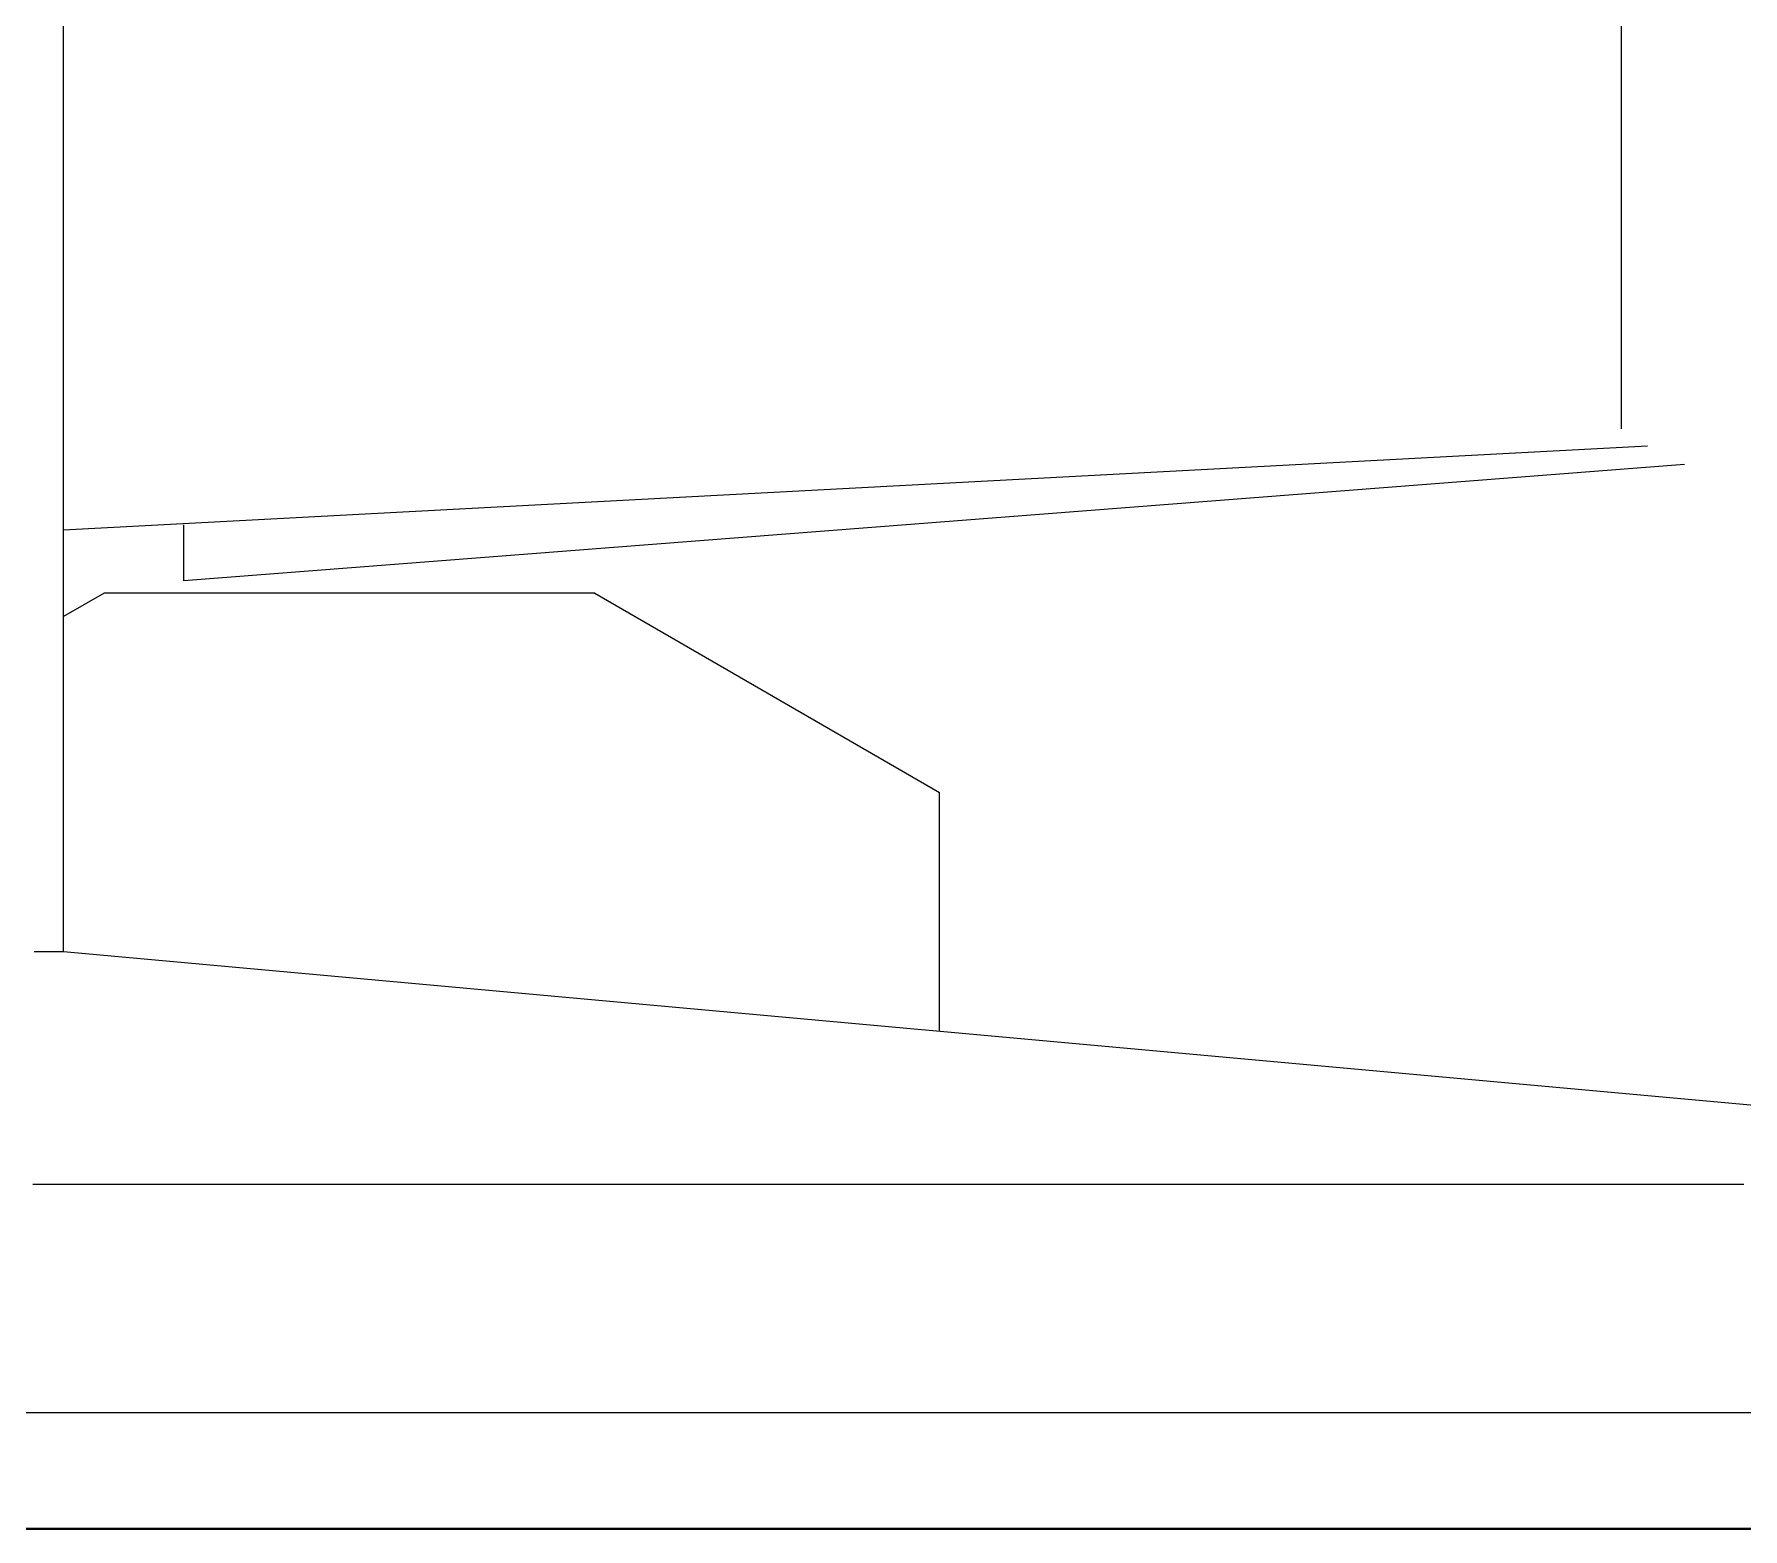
# Model space of a CAD drawing. Extents: x 65572 to 72871, y 30718 to 33858.
# Drawn here: x 66349.33 to 66356.68, y 33416.08 to 33422.5 of the extents above; entities that cross this region are included whole.
import ezdxf

# ---------------------------------------------------------------- set-up
doc = ezdxf.new("R2010")
doc.units = 0
doc.header["$LTSCALE"] = 0.5
doc.header["$MEASUREMENT"] = 0
for name, color, linetype, lineweight in [('Framing', 142, 'CONTINUOUS', 13), ('Layout', 154, 'CONTINUOUS', 5), ('Structure', 7, 'CONTINUOUS', 40)]:
    doc.layers.add(name, color=color, linetype=linetype, lineweight=lineweight)

msp = doc.modelspace()

# ---------------------------------------------------------------- linework, layer by layer
at = {"layer": 'Framing'}
msp.add_line((65916.121008, 33416.58061), (66520.623975, 33416.58061), dxfattribs=at)
at = {"layer": 'Layout', "linetype": 'ByBlock'}
for p, q in [((66349.461203, 33418.562349), (66349.461203, 33443.590031)), ((66356.155483, 33420.808526), (66356.155483, 33428.008715)), ((66356.267437, 33420.73389), (66349.461203, 33420.371987)), ((66356.42549, 33420.654863), (66349.978248, 33420.154362)), ((66349.978248, 33420.154362), (66349.978248, 33420.395832)), ((66349.6358, 33420.101678), (66349.461203, 33420.000936)), ((66351.743172, 33420.101678), (66349.6358, 33420.101678)), ((66351.743172, 33420.101678), (66353.224918, 33419.245558)), ((66353.224918, 33418.220193), (66353.224918, 33419.245558)), ((66349.461203, 33418.562349), (66360.461257, 33417.562344))]:
    msp.add_line(p, q, dxfattribs=at)
at = {"layer": 'Layout', "linetype": 'ByBlock', "flags": 128}
for points in [[(66349.334497, 33418.562349), (66349.33778, 33418.562349), (66349.341064, 33418.562349), (66349.344347, 33418.562349), (66349.34763, 33418.562349), (66349.350914, 33418.562349), (66349.354197, 33418.562349), (66349.35748, 33418.562349), (66349.360764, 33418.562349), (66349.363336, 33418.562349), (66349.365374, 33418.562349), (66349.367412, 33418.562349), (66349.36945, 33418.562349), (66349.371489, 33418.562349), (66349.373527, 33418.562349), (66349.375565, 33418.562349), (66349.377603, 33418.562349), (66349.379642, 33418.562349), (66349.38168, 33418.562349), (66349.383718, 33418.562349), (66349.385756, 33418.562349), (66349.387795, 33418.562349), (66349.389833, 33418.562349), (66349.391871, 33418.562349), (66349.393909, 33418.562349), (66349.395948, 33418.562349), (66349.397986, 33418.562349), (66349.400024, 33418.562349), (66349.402062, 33418.562349), (66349.404101, 33418.562349), (66349.406139, 33418.562349), (66349.408177, 33418.562349), (66349.410215, 33418.562349), (66349.412254, 33418.562349), (66349.414292, 33418.562349), (66349.41633, 33418.562349), (66349.418368, 33418.562349), (66349.420407, 33418.562349), (66349.422445, 33418.562349), (66349.424483, 33418.562349), (66349.426521, 33418.562349), (66349.42856, 33418.562349), (66349.430598, 33418.562349), (66349.432636, 33418.562349), (66349.434674, 33418.562349), (66349.436328, 33418.562349), (66349.437019, 33418.562349), (66349.43771, 33418.562349), (66349.438401, 33418.562349), (66349.439092, 33418.562349), (66349.439783, 33418.562349), (66349.440474, 33418.562349), (66349.441165, 33418.562349), (66349.441855, 33418.562349), (66349.442546, 33418.562349), (66349.443237, 33418.562349), (66349.443928, 33418.562349), (66349.444619, 33418.562349), (66349.44531, 33418.562349), (66349.446001, 33418.562349), (66349.446692, 33418.562349), (66349.447383, 33418.562349), (66349.448074, 33418.562349), (66349.448765, 33418.562349), (66349.449456, 33418.562349), (66349.450147, 33418.562349), (66349.450838, 33418.562349), (66349.451529, 33418.562349), (66349.45222, 33418.562349), (66349.452911, 33418.562349), (66349.453602, 33418.562349), (66349.454293, 33418.562349), (66349.454984, 33418.562349), (66349.455675, 33418.562349), (66349.456366, 33418.562349), (66349.457057, 33418.562349), (66349.457748, 33418.562349), (66349.458439, 33418.562349), (66349.45913, 33418.562349), (66349.459821, 33418.562349), (66349.460512, 33418.562349), (66349.461203, 33418.562349)], [(66349.328804, 33417.562344), (66349.334935, 33417.562344), (66349.341067, 33417.562344), (66349.347198, 33417.562344), (66349.35333, 33417.562344), (66349.359461, 33417.562344), (66349.365593, 33417.562344), (66349.371724, 33417.562344), (66349.377856, 33417.562344), (66349.383987, 33417.562344), (66349.390119, 33417.562344), (66349.39625, 33417.562344), (66349.402382, 33417.562344), (66349.408513, 33417.562344), (66349.414644, 33417.562344), (66349.420776, 33417.562344), (66349.426907, 33417.562344), (66349.433039, 33417.562344), (66349.43917, 33417.562344), (66349.445302, 33417.562344), (66349.451433, 33417.562344), (66349.457565, 33417.562344), (66349.463696, 33417.562344), (66349.469828, 33417.562344), (66349.475959, 33417.562344), (66349.482091, 33417.562344), (66349.488222, 33417.562344), (66349.494354, 33417.562344), (66349.500485, 33417.562344), (66349.506617, 33417.562344), (66349.512748, 33417.562344), (66349.51888, 33417.562344), (66349.525011, 33417.562344), (66349.531143, 33417.562344), (66349.537274, 33417.562344), (66349.543406, 33417.562344), (66349.549537, 33417.562344), (66349.555669, 33417.562344), (66349.5618, 33417.562344), (66349.567932, 33417.562344), (66349.574063, 33417.562344), (66349.580195, 33417.562344), (66349.586326, 33417.562344), (66349.592458, 33417.562344), (66349.598589, 33417.562344), (66349.604721, 33417.562344), (66349.610852, 33417.562344), (66349.616984, 33417.562344), (66349.623115, 33417.562344), (66349.629247, 33417.562344), (66349.635378, 33417.562344), (66349.64151, 33417.562344), (66349.647641, 33417.562344), (66349.653773, 33417.562344), (66349.659904, 33417.562344), (66349.666036, 33417.562344), (66349.672167, 33417.562344), (66349.678299, 33417.562344), (66349.68443, 33417.562344), (66349.690562, 33417.562344), (66349.696693, 33417.562344), (66349.702825, 33417.562344), (66349.708956, 33417.562344), (66349.715088, 33417.562344), (66349.721219, 33417.562344), (66349.727351, 33417.562344), (66349.733482, 33417.562344), (66349.739614, 33417.562344), (66349.745745, 33417.562344), (66349.751876, 33417.562344), (66349.758008, 33417.562344), (66349.764139, 33417.562344), (66349.770271, 33417.562344), (66349.776402, 33417.562344), (66349.782534, 33417.562344), (66349.788665, 33417.562344), (66349.794797, 33417.562344), (66349.800928, 33417.562344), (66349.80706, 33417.562344), (66349.813191, 33417.562344), (66349.819323, 33417.562344), (66349.825454, 33417.562344), (66349.831586, 33417.562344), (66349.837717, 33417.562344), (66349.843849, 33417.562344), (66349.84998, 33417.562344), (66349.856112, 33417.562344), (66349.862243, 33417.562344), (66349.868375, 33417.562344), (66349.874506, 33417.562344), (66349.880638, 33417.562344), (66349.886769, 33417.562344), (66349.892901, 33417.562344), (66349.899032, 33417.562344), (66349.905164, 33417.562344), (66349.911295, 33417.562344), (66349.917427, 33417.562344), (66349.923558, 33417.562344), (66349.92969, 33417.562344), (66349.935821, 33417.562344), (66349.941953, 33417.562344), (66349.948084, 33417.562344), (66349.954216, 33417.562344), (66349.960347, 33417.562344), (66349.966479, 33417.562344), (66349.97261, 33417.562344), (66349.978742, 33417.562344), (66349.984873, 33417.562344), (66349.991005, 33417.562344), (66349.997136, 33417.562344), (66350.003268, 33417.562344), (66350.009399, 33417.562344), (66350.015531, 33417.562344), (66350.021662, 33417.562344), (66350.027794, 33417.562344), (66350.033925, 33417.562344), (66350.040057, 33417.562344), (66350.046188, 33417.562344), (66350.05232, 33417.562344), (66350.058451, 33417.562344), (66350.064583, 33417.562344), (66350.070714, 33417.562344), (66350.076846, 33417.562344), (66350.082977, 33417.562344), (66350.089108, 33417.562344), (66350.09524, 33417.562344), (66350.101371, 33417.562344), (66350.107503, 33417.562344), (66350.113634, 33417.562344), (66350.119766, 33417.562344), (66350.125897, 33417.562344), (66350.132029, 33417.562344), (66350.13816, 33417.562344), (66350.144292, 33417.562344), (66350.150423, 33417.562344), (66350.156555, 33417.562344), (66350.162686, 33417.562344), (66350.168818, 33417.562344), (66350.174949, 33417.562344), (66350.181081, 33417.562344), (66350.187212, 33417.562344), (66350.193344, 33417.562344), (66350.199475, 33417.562344), (66350.205607, 33417.562344), (66350.211738, 33417.562344), (66350.21787, 33417.562344), (66350.224001, 33417.562344), (66350.230133, 33417.562344), (66350.236264, 33417.562344), (66350.242396, 33417.562344), (66350.248527, 33417.562344), (66350.254659, 33417.562344), (66350.26079, 33417.562344), (66350.266922, 33417.562344), (66350.273053, 33417.562344), (66350.279185, 33417.562344), (66350.285316, 33417.562344), (66350.291448, 33417.562344), (66350.297579, 33417.562344), (66350.303711, 33417.562344), (66350.309842, 33417.562344), (66350.315974, 33417.562344), (66350.322105, 33417.562344), (66350.328237, 33417.562344), (66350.334368, 33417.562344), (66350.3405, 33417.562344), (66350.346631, 33417.562344), (66350.352763, 33417.562344), (66350.358894, 33417.562344), (66350.365026, 33417.562344), (66350.371157, 33417.562344), (66350.377289, 33417.562344), (66350.38342, 33417.562344), (66350.389552, 33417.562344), (66350.395683, 33417.562344), (66350.401815, 33417.562344), (66350.407946, 33417.562344), (66350.414078, 33417.562344), (66350.420209, 33417.562344), (66350.42634, 33417.562344), (66350.432472, 33417.562344), (66350.438603, 33417.562344), (66350.444735, 33417.562344), (66350.450866, 33417.562344), (66350.456998, 33417.562344), (66350.463129, 33417.562344), (66350.469261, 33417.562344), (66350.475392, 33417.562344), (66350.481524, 33417.562344), (66350.487655, 33417.562344), (66350.493787, 33417.562344), (66350.499918, 33417.562344), (66350.50605, 33417.562344), (66350.512181, 33417.562344), (66350.518313, 33417.562344), (66350.524444, 33417.562344), (66350.530576, 33417.562344), (66350.536707, 33417.562344), (66350.542839, 33417.562344), (66350.54897, 33417.562344), (66350.555102, 33417.562344), (66350.561233, 33417.562344), (66350.567365, 33417.562344), (66350.573496, 33417.562344), (66350.579628, 33417.562344), (66350.585759, 33417.562344), (66350.591891, 33417.562344), (66350.598022, 33417.562344), (66350.604154, 33417.562344), (66350.610285, 33417.562344), (66350.616417, 33417.562344), (66350.622548, 33417.562344), (66350.62868, 33417.562344), (66350.634811, 33417.562344), (66350.640943, 33417.562344), (66350.647074, 33417.562344), (66350.653206, 33417.562344), (66350.659337, 33417.562344), (66350.665469, 33417.562344), (66350.6716, 33417.562344), (66350.677732, 33417.562344), (66350.683863, 33417.562344), (66350.689995, 33417.562344), (66350.696126, 33417.562344), (66350.702258, 33417.562344), (66350.708389, 33417.562344), (66350.714521, 33417.562344), (66350.720652, 33417.562344), (66350.726784, 33417.562344), (66350.732915, 33417.562344), (66350.739047, 33417.562344), (66350.745178, 33417.562344), (66350.75131, 33417.562344), (66350.757441, 33417.562344), (66350.763572, 33417.562344), (66350.769704, 33417.562344), (66350.775835, 33417.562344), (66350.781967, 33417.562344), (66350.788098, 33417.562344), (66350.79423, 33417.562344), (66350.800361, 33417.562344), (66350.806493, 33417.562344), (66350.812624, 33417.562344), (66350.818756, 33417.562344), (66350.824887, 33417.562344), (66350.831019, 33417.562344), (66350.83715, 33417.562344), (66350.843282, 33417.562344), (66350.849413, 33417.562344), (66350.855545, 33417.562344), (66350.861676, 33417.562344), (66350.867808, 33417.562344), (66350.873939, 33417.562344), (66350.880071, 33417.562344), (66350.886202, 33417.562344), (66350.892334, 33417.562344), (66350.898465, 33417.562344), (66350.904597, 33417.562344), (66350.910728, 33417.562344), (66350.91686, 33417.562344), (66350.922991, 33417.562344), (66350.929123, 33417.562344), (66350.935254, 33417.562344), (66350.941386, 33417.562344), (66350.947517, 33417.562344), (66350.953649, 33417.562344), (66350.95978, 33417.562344), (66350.965912, 33417.562344), (66350.972043, 33417.562344), (66350.978175, 33417.562344), (66350.984306, 33417.562344), (66350.990438, 33417.562344), (66350.996569, 33417.562344), (66351.002701, 33417.562344), (66351.008832, 33417.562344), (66351.014964, 33417.562344), (66351.021095, 33417.562344), (66351.027227, 33417.562344), (66351.033358, 33417.562344), (66351.03949, 33417.562344), (66351.045621, 33417.562344), (66351.051753, 33417.562344), (66351.057884, 33417.562344), (66351.064016, 33417.562344), (66351.070147, 33417.562344), (66351.076279, 33417.562344), (66351.08241, 33417.562344), (66351.088542, 33417.562344), (66351.094673, 33417.562344), (66351.100804, 33417.562344), (66351.106936, 33417.562344), (66351.113067, 33417.562344), (66351.119199, 33417.562344), (66351.12533, 33417.562344), (66351.131462, 33417.562344), (66351.137286, 33417.562344), (66351.14311, 33417.562344), (66351.148934, 33417.562344), (66351.154758, 33417.562344), (66351.160582, 33417.562344), (66351.166406, 33417.562344), (66351.17223, 33417.562344), (66351.178054, 33417.562344), (66351.183878, 33417.562344), (66351.189702, 33417.562344), (66351.195526, 33417.562344), (66351.20135, 33417.562344), (66351.207174, 33417.562344), (66351.212998, 33417.562344), (66351.218822, 33417.562344), (66351.224646, 33417.562344), (66351.23047, 33417.562344), (66351.236295, 33417.562344), (66351.242119, 33417.562344), (66351.247943, 33417.562344), (66351.253767, 33417.562344), (66351.259591, 33417.562344), (66351.265415, 33417.562344), (66351.271239, 33417.562344), (66351.277063, 33417.562344), (66351.282887, 33417.562344), (66351.288711, 33417.562344), (66351.294535, 33417.562344), (66351.300359, 33417.562344), (66351.306183, 33417.562344), (66351.312007, 33417.562344), (66351.317831, 33417.562344), (66351.323655, 33417.562344), (66351.329479, 33417.562344), (66351.335303, 33417.562344), (66351.341127, 33417.562344), (66351.346951, 33417.562344), (66351.352775, 33417.562344), (66351.358599, 33417.562344), (66351.364423, 33417.562344), (66351.370247, 33417.562344), (66351.376071, 33417.562344), (66351.381895, 33417.562344), (66351.387719, 33417.562344), (66351.393543, 33417.562344), (66351.399367, 33417.562344), (66351.405191, 33417.562344), (66351.411016, 33417.562344), (66351.41684, 33417.562344), (66351.422664, 33417.562344), (66351.428488, 33417.562344), (66351.434312, 33417.562344), (66351.440136, 33417.562344), (66351.44596, 33417.562344), (66351.451784, 33417.562344), (66351.457608, 33417.562344), (66351.463432, 33417.562344), (66351.469256, 33417.562344), (66351.47508, 33417.562344), (66351.480904, 33417.562344), (66351.486728, 33417.562344), (66351.492552, 33417.562344), (66351.498376, 33417.562344), (66351.5042, 33417.562344), (66351.510024, 33417.562344), (66351.515848, 33417.562344), (66351.521672, 33417.562344), (66351.527496, 33417.562344), (66351.53332, 33417.562344), (66351.539144, 33417.562344), (66351.544968, 33417.562344), (66351.550792, 33417.562344), (66351.556616, 33417.562344), (66351.56244, 33417.562344), (66351.568264, 33417.562344), (66351.574088, 33417.562344), (66351.579912, 33417.562344), (66351.585736, 33417.562344), (66351.591561, 33417.562344), (66351.597385, 33417.562344), (66351.603209, 33417.562344), (66351.609033, 33417.562344), (66351.614857, 33417.562344), (66351.620681, 33417.562344), (66351.626505, 33417.562344), (66351.632329, 33417.562344), (66351.638153, 33417.562344), (66351.643977, 33417.562344), (66351.649801, 33417.562344), (66351.655625, 33417.562344), (66351.661449, 33417.562344), (66351.667273, 33417.562344), (66351.673097, 33417.562344), (66351.678921, 33417.562344), (66351.684745, 33417.562344), (66351.690569, 33417.562344), (66351.696393, 33417.562344), (66351.702217, 33417.562344), (66351.708041, 33417.562344), (66351.713865, 33417.562344), (66351.719689, 33417.562344), (66351.725513, 33417.562344), (66351.731337, 33417.562344), (66351.737161, 33417.562344), (66351.742985, 33417.562344), (66351.748809, 33417.562344), (66351.754633, 33417.562344), (66351.760457, 33417.562344), (66351.766281, 33417.562344), (66351.772106, 33417.562344), (66351.77793, 33417.562344), (66351.783754, 33417.562344), (66351.789578, 33417.562344), (66351.795402, 33417.562344), (66351.801226, 33417.562344), (66351.80705, 33417.562344), (66351.812874, 33417.562344), (66351.818698, 33417.562344), (66351.824522, 33417.562344), (66351.830346, 33417.562344), (66351.83617, 33417.562344), (66351.841994, 33417.562344), (66351.847818, 33417.562344), (66351.853642, 33417.562344), (66351.859466, 33417.562344), (66351.86529, 33417.562344), (66351.871114, 33417.562344), (66351.876938, 33417.562344), (66351.882762, 33417.562344), (66351.888586, 33417.562344), (66351.89441, 33417.562344), (66351.900234, 33417.562344), (66351.906058, 33417.562344), (66351.911882, 33417.562344), (66351.917706, 33417.562344), (66351.92353, 33417.562344), (66351.929354, 33417.562344), (66351.935178, 33417.562344), (66351.941002, 33417.562344), (66351.946826, 33417.562344), (66351.952651, 33417.562344), (66351.958475, 33417.562344), (66351.964299, 33417.562344), (66351.970123, 33417.562344), (66351.975947, 33417.562344), (66351.981771, 33417.562344), (66351.987595, 33417.562344), (66351.993419, 33417.562344), (66351.999243, 33417.562344), (66352.005067, 33417.562344), (66352.010891, 33417.562344), (66352.016715, 33417.562344), (66352.022539, 33417.562344), (66352.028363, 33417.562344), (66352.034187, 33417.562344), (66352.040011, 33417.562344), (66352.045835, 33417.562344), (66352.051659, 33417.562344), (66352.057483, 33417.562344), (66352.063307, 33417.562344), (66352.069131, 33417.562344), (66352.074955, 33417.562344), (66352.080779, 33417.562344), (66352.086603, 33417.562344), (66352.092427, 33417.562344), (66352.098251, 33417.562344), (66352.104075, 33417.562344), (66352.109899, 33417.562344), (66352.115723, 33417.562344), (66352.121547, 33417.562344), (66352.127371, 33417.562344), (66352.133196, 33417.562344), (66352.13902, 33417.562344), (66352.144844, 33417.562344), (66352.150668, 33417.562344), (66352.156492, 33417.562344), (66352.162316, 33417.562344), (66352.16814, 33417.562344), (66352.173964, 33417.562344), (66352.179788, 33417.562344), (66352.185612, 33417.562344), (66352.191436, 33417.562344), (66352.19726, 33417.562344), (66352.203084, 33417.562344), (66352.208908, 33417.562344), (66352.214732, 33417.562344), (66352.220556, 33417.562344), (66352.22638, 33417.562344), (66352.232204, 33417.562344), (66352.238028, 33417.562344), (66352.243852, 33417.562344), (66352.249676, 33417.562344), (66352.2555, 33417.562344), (66352.261324, 33417.562344), (66352.267148, 33417.562344), (66352.272972, 33417.562344), (66352.278796, 33417.562344), (66352.28462, 33417.562344), (66352.290444, 33417.562344), (66352.296268, 33417.562344), (66352.302092, 33417.562344), (66352.307916, 33417.562344), (66352.313741, 33417.562344), (66352.319565, 33417.562344), (66352.325389, 33417.562344), (66352.331213, 33417.562344), (66352.337037, 33417.562344), (66352.342861, 33417.562344), (66352.348685, 33417.562344), (66352.354509, 33417.562344), (66352.360333, 33417.562344), (66352.366157, 33417.562344), (66352.371981, 33417.562344), (66352.377805, 33417.562344), (66352.383629, 33417.562344), (66352.389453, 33417.562344), (66352.395277, 33417.562344), (66352.401101, 33417.562344), (66352.406925, 33417.562344), (66352.412749, 33417.562344), (66352.418573, 33417.562344), (66352.424397, 33417.562344), (66352.430221, 33417.562344), (66352.436045, 33417.562344), (66352.441869, 33417.562344), (66352.447693, 33417.562344), (66352.453517, 33417.562344), (66352.459341, 33417.562344), (66352.465165, 33417.562344), (66352.470989, 33417.562344), (66352.476813, 33417.562344), (66352.482637, 33417.562344), (66352.488461, 33417.562344), (66352.494286, 33417.562344), (66352.50011, 33417.562344), (66352.505934, 33417.562344), (66352.511758, 33417.562344), (66352.517582, 33417.562344), (66352.523406, 33417.562344), (66352.52923, 33417.562344), (66352.535054, 33417.562344), (66352.540878, 33417.562344), (66352.546702, 33417.562344), (66352.552526, 33417.562344), (66352.55835, 33417.562344), (66352.564174, 33417.562344), (66352.569998, 33417.562344), (66352.575822, 33417.562344), (66352.581646, 33417.562344), (66352.58747, 33417.562344), (66352.593294, 33417.562344), (66352.599118, 33417.562344), (66352.604942, 33417.562344), (66352.610766, 33417.562344), (66352.61659, 33417.562344), (66352.622414, 33417.562344), (66352.628238, 33417.562344), (66352.634062, 33417.562344), (66352.639886, 33417.562344), (66352.64571, 33417.562344), (66352.651534, 33417.562344), (66352.657358, 33417.562344), (66352.663182, 33417.562344), (66352.669007, 33417.562344), (66352.674831, 33417.562344), (66352.680655, 33417.562344), (66352.686479, 33417.562344), (66352.692303, 33417.562344), (66352.698127, 33417.562344), (66352.703951, 33417.562344), (66352.709775, 33417.562344), (66352.715599, 33417.562344), (66352.721423, 33417.562344), (66352.727247, 33417.562344), (66352.733071, 33417.562344), (66352.738895, 33417.562344), (66352.744719, 33417.562344), (66352.750543, 33417.562344), (66352.756367, 33417.562344), (66352.762191, 33417.562344), (66352.768015, 33417.562344), (66352.773839, 33417.562344), (66352.779663, 33417.562344), (66352.785487, 33417.562344), (66352.791311, 33417.562344), (66352.797135, 33417.562344), (66352.802959, 33417.562344), (66352.808783, 33417.562344), (66352.814607, 33417.562344), (66352.820431, 33417.562344), (66352.826255, 33417.562344), (66352.832079, 33417.562344), (66352.837903, 33417.562344), (66352.843727, 33417.562344), (66352.849552, 33417.562344), (66352.855376, 33417.562344), (66352.8612, 33417.562344), (66352.867024, 33417.562344), (66352.872848, 33417.562344), (66352.878672, 33417.562344), (66352.884496, 33417.562344), (66352.89032, 33417.562344), (66352.896144, 33417.562344), (66352.901968, 33417.562344), (66352.907792, 33417.562344), (66352.913616, 33417.562344), (66352.91944, 33417.562344), (66352.925264, 33417.562344), (66352.931088, 33417.562344), (66352.936912, 33417.562344), (66352.942736, 33417.562344), (66352.94856, 33417.562344), (66352.954384, 33417.562344), (66352.960208, 33417.562344), (66352.966032, 33417.562344), (66352.971856, 33417.562344), (66352.97768, 33417.562344), (66352.983504, 33417.562344), (66352.989328, 33417.562344), (66352.995152, 33417.562344), (66353.000976, 33417.562344), (66353.0068, 33417.562344), (66353.012624, 33417.562344), (66353.018448, 33417.562344), (66353.024272, 33417.562344), (66353.030097, 33417.562344), (66353.035921, 33417.562344), (66353.041745, 33417.562344), (66353.047569, 33417.562344), (66353.053393, 33417.562344), (66353.059217, 33417.562344), (66353.065041, 33417.562344), (66353.070865, 33417.562344), (66353.076689, 33417.562344), (66353.082513, 33417.562344), (66353.088337, 33417.562344), (66353.094161, 33417.562344), (66353.099985, 33417.562344), (66353.105809, 33417.562344), (66353.111633, 33417.562344), (66353.117457, 33417.562344), (66353.123281, 33417.562344), (66353.129105, 33417.562344), (66353.134929, 33417.562344), (66353.140753, 33417.562344), (66353.146577, 33417.562344), (66353.152401, 33417.562344), (66353.158225, 33417.562344), (66353.164049, 33417.562344), (66353.169873, 33417.562344), (66353.175697, 33417.562344), (66353.181521, 33417.562344), (66353.187345, 33417.562344), (66353.193169, 33417.562344), (66353.198993, 33417.562344), (66353.204817, 33417.562344), (66353.210642, 33417.562344), (66353.216466, 33417.562344), (66353.22229, 33417.562344), (66353.228114, 33417.562344), (66353.233938, 33417.562344), (66353.239762, 33417.562344), (66353.245586, 33417.562344), (66353.25141, 33417.562344), (66353.257234, 33417.562344), (66353.263058, 33417.562344), (66353.268882, 33417.562344), (66353.274706, 33417.562344), (66353.28053, 33417.562344), (66353.286354, 33417.562344), (66353.292178, 33417.562344), (66353.298002, 33417.562344), (66353.303826, 33417.562344), (66353.30965, 33417.562344), (66353.315474, 33417.562344), (66353.321298, 33417.562344), (66353.327122, 33417.562344), (66353.332946, 33417.562344), (66353.33877, 33417.562344), (66353.344594, 33417.562344), (66353.350418, 33417.562344), (66353.356242, 33417.562344), (66353.362066, 33417.562344), (66353.36789, 33417.562344), (66353.373714, 33417.562344), (66353.379538, 33417.562344), (66353.385362, 33417.562344), (66353.391187, 33417.562344), (66353.397011, 33417.562344), (66353.402835, 33417.562344), (66353.408659, 33417.562344), (66353.414483, 33417.562344), (66353.420307, 33417.562344), (66353.426131, 33417.562344), (66353.431955, 33417.562344), (66353.437779, 33417.562344), (66353.443603, 33417.562344), (66353.449427, 33417.562344), (66353.455251, 33417.562344), (66353.461075, 33417.562344), (66353.466899, 33417.562344), (66353.472723, 33417.562344), (66353.478547, 33417.562344), (66353.484371, 33417.562344), (66353.490195, 33417.562344), (66353.496019, 33417.562344), (66353.501843, 33417.562344), (66353.507667, 33417.562344), (66353.513491, 33417.562344), (66353.519315, 33417.562344), (66353.525139, 33417.562344), (66353.530963, 33417.562344), (66353.536787, 33417.562344), (66353.542611, 33417.562344), (66353.548435, 33417.562344), (66353.554259, 33417.562344), (66353.560083, 33417.562344), (66353.565907, 33417.562344), (66353.571732, 33417.562344), (66353.577556, 33417.562344), (66353.58338, 33417.562344), (66353.589204, 33417.562344), (66353.595028, 33417.562344), (66353.600852, 33417.562344), (66353.606676, 33417.562344), (66353.6125, 33417.562344), (66353.618324, 33417.562344), (66353.624148, 33417.562344), (66353.629972, 33417.562344), (66353.635796, 33417.562344), (66353.64162, 33417.562344), (66353.647444, 33417.562344), (66353.653268, 33417.562344), (66353.659092, 33417.562344), (66353.664916, 33417.562344), (66353.67044, 33417.562344), (66353.675665, 33417.562344), (66353.680889, 33417.562344), (66353.686114, 33417.562344), (66353.691338, 33417.562344), (66353.696563, 33417.562344), (66353.701788, 33417.562344), (66353.707012, 33417.562344), (66353.712237, 33417.562344), (66353.717461, 33417.562344), (66353.722686, 33417.562344), (66353.72791, 33417.562344), (66353.733135, 33417.562344), (66353.738359, 33417.562344), (66353.743584, 33417.562344), (66353.748808, 33417.562344), (66353.754033, 33417.562344), (66353.759257, 33417.562344), (66353.764482, 33417.562344), (66353.769706, 33417.562344), (66353.774931, 33417.562344), (66353.780156, 33417.562344), (66353.78538, 33417.562344), (66353.790605, 33417.562344), (66353.795829, 33417.562344), (66353.801054, 33417.562344), (66353.806278, 33417.562344), (66353.811503, 33417.562344), (66353.816727, 33417.562344), (66353.821952, 33417.562344), (66353.827176, 33417.562344), (66353.832401, 33417.562344), (66353.837625, 33417.562344), (66353.84285, 33417.562344), (66353.848074, 33417.562344), (66353.853299, 33417.562344), (66353.858523, 33417.562344), (66353.863748, 33417.562344), (66353.868973, 33417.562344), (66353.874197, 33417.562344), (66353.879422, 33417.562344), (66353.884646, 33417.562344), (66353.889871, 33417.562344), (66353.895095, 33417.562344), (66353.90032, 33417.562344), (66353.905544, 33417.562344), (66353.910769, 33417.562344), (66353.915993, 33417.562344), (66353.921218, 33417.562344), (66353.926442, 33417.562344), (66353.931667, 33417.562344), (66353.936891, 33417.562344), (66353.942116, 33417.562344), (66353.947341, 33417.562344), (66353.952565, 33417.562344), (66353.95779, 33417.562344), (66353.963014, 33417.562344), (66353.968239, 33417.562344), (66353.973463, 33417.562344), (66353.978688, 33417.562344), (66353.983912, 33417.562344), (66353.989137, 33417.562344), (66353.994361, 33417.562344), (66353.999586, 33417.562344), (66354.00481, 33417.562344), (66354.010035, 33417.562344), (66354.015259, 33417.562344), (66354.020484, 33417.562344), (66354.025709, 33417.562344), (66354.030933, 33417.562344), (66354.036158, 33417.562344), (66354.041382, 33417.562344), (66354.046607, 33417.562344), (66354.051831, 33417.562344), (66354.057056, 33417.562344), (66354.06228, 33417.562344), (66354.067505, 33417.562344), (66354.072729, 33417.562344), (66354.077954, 33417.562344), (66354.083178, 33417.562344), (66354.088403, 33417.562344), (66354.093627, 33417.562344), (66354.098852, 33417.562344), (66354.104077, 33417.562344), (66354.109301, 33417.562344), (66354.114526, 33417.562344), (66354.11975, 33417.562344), (66354.124975, 33417.562344), (66354.130199, 33417.562344), (66354.135424, 33417.562344), (66354.140648, 33417.562344), (66354.145873, 33417.562344), (66354.151097, 33417.562344), (66354.156322, 33417.562344), (66354.161546, 33417.562344), (66354.166771, 33417.562344), (66354.171995, 33417.562344), (66354.17722, 33417.562344), (66354.182445, 33417.562344), (66354.187669, 33417.562344), (66354.192894, 33417.562344), (66354.198118, 33417.562344), (66354.203343, 33417.562344), (66354.208567, 33417.562344), (66354.213792, 33417.562344), (66354.219016, 33417.562344), (66354.224241, 33417.562344), (66354.229465, 33417.562344), (66354.23469, 33417.562344), (66354.239914, 33417.562344), (66354.245139, 33417.562344), (66354.250363, 33417.562344), (66354.255588, 33417.562344), (66354.260812, 33417.562344), (66354.266037, 33417.562344), (66354.271262, 33417.562344), (66354.276486, 33417.562344), (66354.281711, 33417.562344), (66354.286935, 33417.562344), (66354.29216, 33417.562344), (66354.297384, 33417.562344), (66354.302609, 33417.562344), (66354.307833, 33417.562344), (66354.313058, 33417.562344), (66354.318282, 33417.562344), (66354.323507, 33417.562344), (66354.328731, 33417.562344), (66354.333956, 33417.562344), (66354.33918, 33417.562344), (66354.344405, 33417.562344), (66354.34963, 33417.562344), (66354.354854, 33417.562344), (66354.360079, 33417.562344), (66354.365303, 33417.562344), (66354.370528, 33417.562344), (66354.375752, 33417.562344), (66354.380977, 33417.562344), (66354.386201, 33417.562344), (66354.391426, 33417.562344), (66354.39665, 33417.562344), (66354.401875, 33417.562344), (66354.407099, 33417.562344), (66354.412324, 33417.562344), (66354.417548, 33417.562344), (66354.422773, 33417.562344), (66354.427998, 33417.562344), (66354.433222, 33417.562344), (66354.438447, 33417.562344), (66354.443671, 33417.562344), (66354.448896, 33417.562344), (66354.45412, 33417.562344), (66354.459345, 33417.562344), (66354.464569, 33417.562344), (66354.469794, 33417.562344), (66354.475018, 33417.562344), (66354.480243, 33417.562344), (66354.485467, 33417.562344), (66354.490692, 33417.562344), (66354.495916, 33417.562344), (66354.501141, 33417.562344), (66354.506366, 33417.562344), (66354.51159, 33417.562344), (66354.516815, 33417.562344), (66354.522039, 33417.562344), (66354.527264, 33417.562344), (66354.532488, 33417.562344), (66354.537713, 33417.562344), (66354.542937, 33417.562344), (66354.548162, 33417.562344), (66354.553386, 33417.562344), (66354.558611, 33417.562344), (66354.563835, 33417.562344), (66354.56906, 33417.562344), (66354.574284, 33417.562344), (66354.579509, 33417.562344), (66354.584734, 33417.562344), (66354.589958, 33417.562344), (66354.595183, 33417.562344), (66354.600407, 33417.562344), (66354.605632, 33417.562344), (66354.610856, 33417.562344), (66354.616081, 33417.562344), (66354.621305, 33417.562344), (66354.62653, 33417.562344), (66354.631754, 33417.562344), (66354.636979, 33417.562344), (66354.642203, 33417.562344), (66354.647428, 33417.562344), (66354.652652, 33417.562344), (66354.657877, 33417.562344), (66354.663102, 33417.562344), (66354.668326, 33417.562344), (66354.673551, 33417.562344), (66354.678775, 33417.562344), (66354.684, 33417.562344), (66354.689224, 33417.562344), (66354.694449, 33417.562344), (66354.699673, 33417.562344), (66354.704898, 33417.562344), (66354.710122, 33417.562344), (66354.715347, 33417.562344), (66354.720571, 33417.562344), (66354.725796, 33417.562344), (66354.73102, 33417.562344), (66354.736245, 33417.562344), (66354.741469, 33417.562344), (66354.746694, 33417.562344), (66354.751919, 33417.562344), (66354.757143, 33417.562344), (66354.762368, 33417.562344), (66354.767592, 33417.562344), (66354.772817, 33417.562344), (66354.778041, 33417.562344), (66354.783266, 33417.562344), (66354.78849, 33417.562344), (66354.793715, 33417.562344), (66354.798939, 33417.562344), (66354.804164, 33417.562344), (66354.809388, 33417.562344), (66354.814613, 33417.562344), (66354.819837, 33417.562344), (66354.825062, 33417.562344), (66354.830287, 33417.562344), (66354.835511, 33417.562344), (66354.840736, 33417.562344), (66354.84596, 33417.562344), (66354.851185, 33417.562344), (66354.856409, 33417.562344), (66354.861634, 33417.562344), (66354.866858, 33417.562344), (66354.872083, 33417.562344), (66354.877307, 33417.562344), (66354.882532, 33417.562344), (66354.887756, 33417.562344), (66354.892981, 33417.562344), (66354.898205, 33417.562344), (66354.90343, 33417.562344), (66354.908655, 33417.562344), (66354.913879, 33417.562344), (66354.919104, 33417.562344), (66354.924328, 33417.562344), (66354.929553, 33417.562344), (66354.934777, 33417.562344), (66354.940002, 33417.562344), (66354.945226, 33417.562344), (66354.950451, 33417.562344), (66354.955675, 33417.562344), (66354.9609, 33417.562344), (66354.966124, 33417.562344), (66354.971349, 33417.562344), (66354.976573, 33417.562344), (66354.981798, 33417.562344), (66354.987023, 33417.562344), (66354.992247, 33417.562344), (66354.997472, 33417.562344), (66355.002696, 33417.562344), (66355.007921, 33417.562344), (66355.013145, 33417.562344), (66355.01837, 33417.562344), (66355.023594, 33417.562344), (66355.028819, 33417.562344), (66355.034043, 33417.562344), (66355.039268, 33417.562344), (66355.044492, 33417.562344), (66355.049717, 33417.562344), (66355.054941, 33417.562344), (66355.060166, 33417.562344), (66355.065391, 33417.562344), (66355.070615, 33417.562344), (66355.07584, 33417.562344), (66355.081064, 33417.562344), (66355.086289, 33417.562344), (66355.091513, 33417.562344), (66355.096738, 33417.562344), (66355.101962, 33417.562344), (66355.107187, 33417.562344), (66355.112411, 33417.562344), (66355.117636, 33417.562344), (66355.12286, 33417.562344), (66355.128085, 33417.562344), (66355.133309, 33417.562344), (66355.138534, 33417.562344), (66355.143758, 33417.562344), (66355.148983, 33417.562344), (66355.154208, 33417.562344), (66355.159432, 33417.562344), (66355.164657, 33417.562344), (66355.169881, 33417.562344), (66355.175106, 33417.562344), (66355.18033, 33417.562344), (66355.185555, 33417.562344), (66355.190779, 33417.562344), (66355.196004, 33417.562344), (66355.201228, 33417.562344), (66355.206453, 33417.562344), (66355.211677, 33417.562344), (66355.216902, 33417.562344), (66355.222126, 33417.562344), (66355.227351, 33417.562344), (66355.232576, 33417.562344), (66355.2378, 33417.562344), (66355.243025, 33417.562344), (66355.248249, 33417.562344), (66355.253474, 33417.562344), (66355.258698, 33417.562344), (66355.263923, 33417.562344), (66355.269147, 33417.562344), (66355.274372, 33417.562344), (66355.279596, 33417.562344), (66355.284821, 33417.562344), (66355.290045, 33417.562344), (66355.29527, 33417.562344), (66355.300494, 33417.562344), (66355.305719, 33417.562344), (66355.310944, 33417.562344), (66355.316168, 33417.562344), (66355.321393, 33417.562344), (66355.326617, 33417.562344), (66355.331842, 33417.562344), (66355.337066, 33417.562344), (66355.342291, 33417.562344), (66355.347515, 33417.562344), (66355.35274, 33417.562344), (66355.357964, 33417.562344), (66355.363189, 33417.562344), (66355.368413, 33417.562344), (66355.373638, 33417.562344), (66355.378862, 33417.562344), (66355.384087, 33417.562344), (66355.389312, 33417.562344), (66355.394536, 33417.562344), (66355.399761, 33417.562344), (66355.404985, 33417.562344), (66355.41021, 33417.562344), (66355.415434, 33417.562344), (66355.420659, 33417.562344), (66355.425883, 33417.562344), (66355.431108, 33417.562344), (66355.436332, 33417.562344), (66355.441557, 33417.562344), (66355.446781, 33417.562344), (66355.452006, 33417.562344), (66355.45723, 33417.562344), (66355.462455, 33417.562344), (66355.46768, 33417.562344), (66355.472904, 33417.562344), (66355.478129, 33417.562344), (66355.483353, 33417.562344), (66355.488578, 33417.562344), (66355.493802, 33417.562344), (66355.499027, 33417.562344), (66355.504251, 33417.562344), (66355.509476, 33417.562344), (66355.5147, 33417.562344), (66355.519925, 33417.562344), (66355.525149, 33417.562344), (66355.530374, 33417.562344), (66355.535598, 33417.562344), (66355.540823, 33417.562344), (66355.546048, 33417.562344), (66355.551272, 33417.562344), (66355.556497, 33417.562344), (66355.561721, 33417.562344), (66355.566946, 33417.562344), (66355.57217, 33417.562344), (66355.577395, 33417.562344), (66355.582619, 33417.562344), (66355.587844, 33417.562344), (66355.593068, 33417.562344), (66355.598293, 33417.562344), (66355.603517, 33417.562344), (66355.608742, 33417.562344), (66355.613966, 33417.562344), (66355.619191, 33417.562344), (66355.624415, 33417.562344), (66355.62964, 33417.562344), (66355.634865, 33417.562344), (66355.640089, 33417.562344), (66355.645314, 33417.562344), (66355.650538, 33417.562344), (66355.655763, 33417.562344), (66355.660987, 33417.562344), (66355.666212, 33417.562344), (66355.671436, 33417.562344), (66355.676661, 33417.562344), (66355.681885, 33417.562344), (66355.68711, 33417.562344), (66355.692334, 33417.562344), (66355.697559, 33417.562344), (66355.702783, 33417.562344), (66355.708008, 33417.562344), (66355.713233, 33417.562344), (66355.718457, 33417.562344), (66355.723682, 33417.562344), (66355.728906, 33417.562344), (66355.734131, 33417.562344), (66355.739355, 33417.562344), (66355.74458, 33417.562344), (66355.749804, 33417.562344), (66355.755029, 33417.562344), (66355.760253, 33417.562344), (66355.765478, 33417.562344), (66355.770702, 33417.562344), (66355.775927, 33417.562344), (66355.781151, 33417.562344), (66355.786376, 33417.562344), (66355.791601, 33417.562344), (66355.796825, 33417.562344), (66355.80205, 33417.562344), (66355.807274, 33417.562344), (66355.812499, 33417.562344), (66355.817723, 33417.562344), (66355.822948, 33417.562344), (66355.828172, 33417.562344), (66355.833397, 33417.562344), (66355.838621, 33417.562344), (66355.843846, 33417.562344), (66355.84907, 33417.562344), (66355.854295, 33417.562344), (66355.859519, 33417.562344), (66355.864744, 33417.562344), (66355.869969, 33417.562344), (66355.875193, 33417.562344), (66355.880418, 33417.562344), (66355.885642, 33417.562344), (66355.890867, 33417.562344), (66355.896091, 33417.562344), (66355.901316, 33417.562344), (66355.90654, 33417.562344), (66355.911765, 33417.562344), (66355.916989, 33417.562344), (66355.922214, 33417.562344), (66355.927438, 33417.562344), (66355.932663, 33417.562344), (66355.937887, 33417.562344), (66355.943112, 33417.562344), (66355.947475, 33417.562344), (66355.951838, 33417.562344), (66355.956201, 33417.562344), (66355.960564, 33417.562344), (66355.964927, 33417.562344), (66355.96929, 33417.562344), (66355.973653, 33417.562344), (66355.978016, 33417.562344), (66355.982379, 33417.562344), (66355.986743, 33417.562344), (66355.991106, 33417.562344), (66355.995469, 33417.562344), (66355.999832, 33417.562344), (66356.004195, 33417.562344), (66356.008558, 33417.562344), (66356.012921, 33417.562344), (66356.017284, 33417.562344), (66356.021647, 33417.562344), (66356.02601, 33417.562344), (66356.030373, 33417.562344), (66356.034736, 33417.562344), (66356.039099, 33417.562344), (66356.043462, 33417.562344), (66356.047825, 33417.562344), (66356.052188, 33417.562344), (66356.056551, 33417.562344), (66356.060914, 33417.562344), (66356.065277, 33417.562344), (66356.069641, 33417.562344), (66356.074004, 33417.562344), (66356.078367, 33417.562344), (66356.08273, 33417.562344), (66356.087093, 33417.562344), (66356.091456, 33417.562344), (66356.095819, 33417.562344), (66356.100182, 33417.562344), (66356.104545, 33417.562344), (66356.108908, 33417.562344), (66356.113271, 33417.562344), (66356.117634, 33417.562344), (66356.121997, 33417.562344), (66356.12636, 33417.562344), (66356.130723, 33417.562344), (66356.135086, 33417.562344), (66356.139449, 33417.562344), (66356.143812, 33417.562344), (66356.148175, 33417.562344), (66356.152539, 33417.562344), (66356.156902, 33417.562344), (66356.161265, 33417.562344), (66356.165628, 33417.562344), (66356.169991, 33417.562344), (66356.174354, 33417.562344), (66356.178717, 33417.562344), (66356.18308, 33417.562344), (66356.187443, 33417.562344), (66356.191806, 33417.562344), (66356.196169, 33417.562344), (66356.200532, 33417.562344), (66356.204895, 33417.562344), (66356.209258, 33417.562344), (66356.213621, 33417.562344), (66356.217984, 33417.562344), (66356.222347, 33417.562344), (66356.22671, 33417.562344), (66356.231073, 33417.562344), (66356.235437, 33417.562344), (66356.2398, 33417.562344), (66356.244163, 33417.562344), (66356.248526, 33417.562344), (66356.252889, 33417.562344), (66356.257252, 33417.562344), (66356.261615, 33417.562344), (66356.265978, 33417.562344), (66356.270341, 33417.562344), (66356.274704, 33417.562344), (66356.279067, 33417.562344), (66356.28343, 33417.562344), (66356.287793, 33417.562344), (66356.292156, 33417.562344), (66356.296519, 33417.562344), (66356.300882, 33417.562344), (66356.305245, 33417.562344), (66356.309608, 33417.562344), (66356.313971, 33417.562344), (66356.318335, 33417.562344), (66356.322698, 33417.562344), (66356.327061, 33417.562344), (66356.331424, 33417.562344), (66356.335787, 33417.562344), (66356.34015, 33417.562344), (66356.344513, 33417.562344), (66356.348876, 33417.562344), (66356.353239, 33417.562344), (66356.357602, 33417.562344), (66356.361965, 33417.562344), (66356.366328, 33417.562344), (66356.370691, 33417.562344), (66356.375054, 33417.562344), (66356.379417, 33417.562344), (66356.38378, 33417.562344), (66356.388143, 33417.562344), (66356.392506, 33417.562344), (66356.396869, 33417.562344), (66356.401233, 33417.562344), (66356.405596, 33417.562344), (66356.409959, 33417.562344), (66356.414322, 33417.562344), (66356.418685, 33417.562344), (66356.423048, 33417.562344), (66356.427411, 33417.562344), (66356.431774, 33417.562344), (66356.436137, 33417.562344), (66356.4405, 33417.562344), (66356.444863, 33417.562344), (66356.449226, 33417.562344), (66356.453589, 33417.562344), (66356.457952, 33417.562344), (66356.462315, 33417.562344), (66356.466678, 33417.562344), (66356.471041, 33417.562344), (66356.475404, 33417.562344), (66356.479767, 33417.562344), (66356.484131, 33417.562344), (66356.488494, 33417.562344), (66356.492857, 33417.562344), (66356.49722, 33417.562344), (66356.501583, 33417.562344), (66356.505946, 33417.562344), (66356.510309, 33417.562344), (66356.514672, 33417.562344), (66356.519035, 33417.562344), (66356.523398, 33417.562344), (66356.527761, 33417.562344), (66356.532124, 33417.562344), (66356.536487, 33417.562344), (66356.54085, 33417.562344), (66356.545213, 33417.562344), (66356.549576, 33417.562344), (66356.553939, 33417.562344), (66356.558302, 33417.562344), (66356.562665, 33417.562344), (66356.567029, 33417.562344), (66356.571392, 33417.562344), (66356.575755, 33417.562344), (66356.580118, 33417.562344), (66356.584481, 33417.562344), (66356.588844, 33417.562344), (66356.593207, 33417.562344), (66356.59757, 33417.562344), (66356.601933, 33417.562344), (66356.606296, 33417.562344), (66356.610659, 33417.562344), (66356.615022, 33417.562344), (66356.619385, 33417.562344), (66356.623748, 33417.562344), (66356.628111, 33417.562344), (66356.632474, 33417.562344), (66356.636837, 33417.562344), (66356.6412, 33417.562344), (66356.645563, 33417.562344), (66356.649927, 33417.562344), (66356.65429, 33417.562344), (66356.658653, 33417.562344), (66356.663016, 33417.562344), (66356.667379, 33417.562344), (66356.671742, 33417.562344), (66356.676105, 33417.562344), (66356.680468, 33417.562344)]]:
    msp.add_lwpolyline(points, dxfattribs=at)
at = {"layer": 'Structure'}
msp.add_line((65890.468358, 33416.080608), (66523.123987, 33416.080608), dxfattribs=at)

doc.saveas('drawing.dxf')
